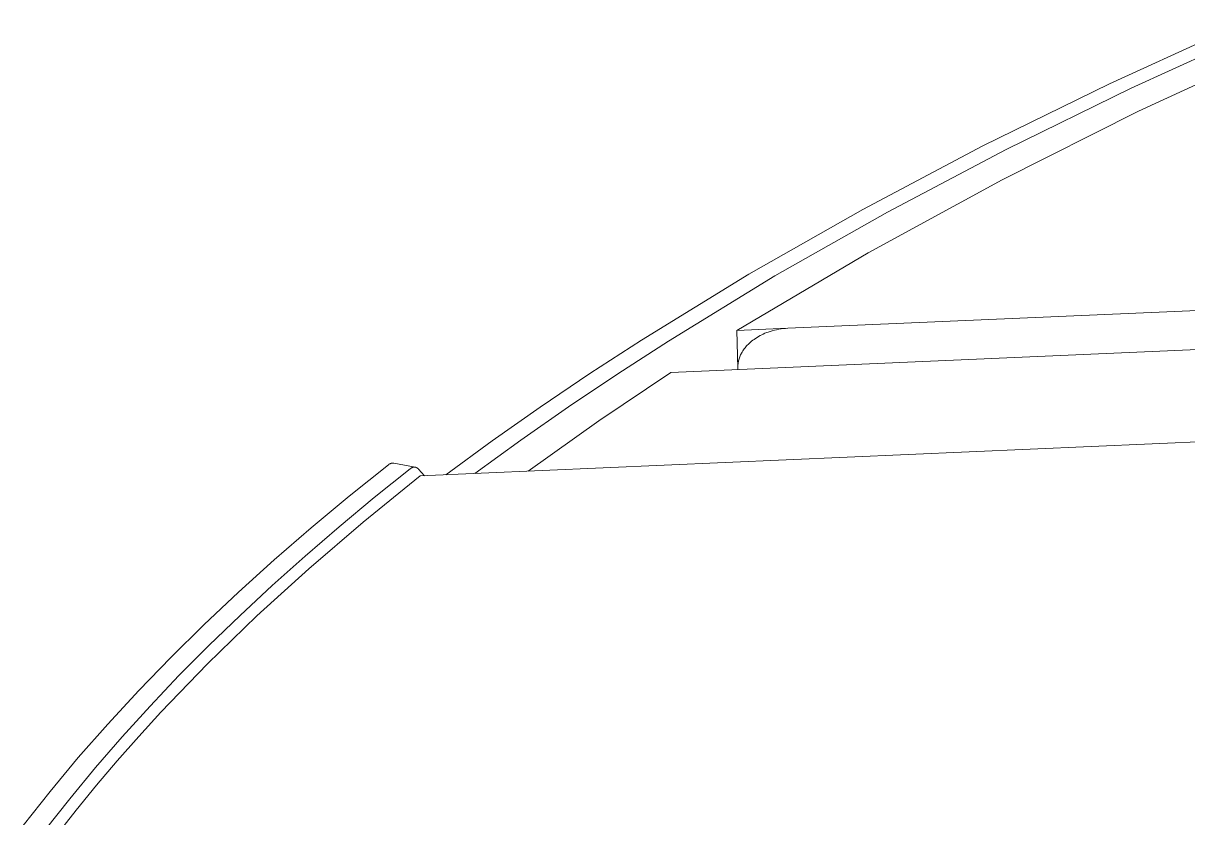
# Model space of a CAD drawing. Header units: millimetres. Extents: x 492 to 7139, y 278 to 5201.
# Drawn here: x 5955.1 to 6087.1, y 2931.3 to 3021.3 of the extents above; entities that cross this region are included whole.
import ezdxf

# ---------------------------------------------------------------- set-up
doc = ezdxf.new("R2010")
doc.units = ezdxf.units.MM
doc.layers.add('ZANO_R', color=7, linetype='Continuous', lineweight=0)

msp = doc.modelspace()

# ---------------------------------------------------------------- linework, layer by layer
at = {"layer": 'ZANO_R'}
for p, q in [((6078.17, 3014.47), (6093.17, 3021.34)), ((6080.64, 3013.97), (6095.44, 3020.74)), ((6097.17, 3018.63), (6081.46, 3011.39)), ((6063.85, 3007.43), (6078.17, 3014.47)), ((6066.49, 3007.03), (6080.64, 3013.97)), ((6081.46, 3011.39), (6066.01, 3003.61)), ((6050.23, 3000.22), (6063.85, 3007.43)), ((6053.03, 2999.93), (6066.49, 3007.03)), ((6066.01, 3003.61), (6050.83, 2995.31)), ((6037.32, 2992.88), (6050.23, 3000.22)), ((6040.27, 2992.69), (6053.03, 2999.93)), ((6041.73, 2986.76), (6251.3, 2995.9)), ((6050.83, 2995.31), (6035.95, 2986.51)), ((6025.13, 2985.4), (6037.32, 2992.88)), ((6028.21, 2985.32), (6040.27, 2992.69)), ((6251.15, 2991.46), (6028.46, 2981.74)), ((6035.95, 2986.51), (6041.73, 2986.76)), ((6036.07, 2982.24), (6035.95, 2986.51)), ((6039.72, 2986.4), (6039.97, 2986.48)), ((6039.97, 2986.48), (6040.21, 2986.54)), ((6040.21, 2986.54), (6040.46, 2986.6)), ((6040.46, 2986.6), (6040.72, 2986.65)), ((6040.72, 2986.65), (6040.97, 2986.69)), ((6040.97, 2986.69), (6041.22, 2986.72)), ((6041.22, 2986.72), (6041.48, 2986.74)), ((6041.48, 2986.74), (6041.73, 2986.76)), ((6019.31, 2981.62), (6025.13, 2985.4)), ((6022.45, 2981.6), (6028.21, 2985.32)), ((6037.36, 2985.05), (6037.49, 2985.17)), ((6037.49, 2985.17), (6037.62, 2985.29)), ((6037.62, 2985.29), (6037.76, 2985.4)), ((6037.76, 2985.4), (6037.9, 2985.5)), ((6037.9, 2985.5), (6038.07, 2985.62)), ((6038.07, 2985.62), (6038.24, 2985.73)), ((6038.24, 2985.73), (6038.41, 2985.83)), ((6038.41, 2985.83), (6038.59, 2985.93)), ((6038.59, 2985.93), (6038.77, 2986.02)), ((6038.77, 2986.02), (6038.95, 2986.11)), ((6038.95, 2986.11), (6039.14, 2986.19)), ((6039.14, 2986.19), (6039.33, 2986.27)), ((6039.33, 2986.27), (6039.52, 2986.34)), ((6039.52, 2986.34), (6039.72, 2986.4)), ((6036.38, 2983.74), (6036.44, 2983.85)), ((6036.44, 2983.85), (6036.49, 2983.95)), ((6036.49, 2983.95), (6036.55, 2984.06)), ((6036.55, 2984.06), (6036.63, 2984.19)), ((6036.55, 2984.06), (6036.55, 2984.06)), ((6036.63, 2984.19), (6036.71, 2984.31)), ((6036.71, 2984.31), (6036.79, 2984.42)), ((6036.79, 2984.42), (6036.88, 2984.54)), ((6036.88, 2984.54), (6036.97, 2984.65)), ((6036.97, 2984.65), (6037.06, 2984.76)), ((6037.06, 2984.76), (6037.14, 2984.84)), ((6037.14, 2984.84), (6037.23, 2984.93)), ((6037.23, 2984.93), (6037.36, 2985.05)), ((6036.07, 2982.52), (6036.08, 2982.6)), ((6036.07, 2982.44), (6036.07, 2982.52)), ((6036.08, 2982.6), (6036.09, 2982.71)), ((6036.09, 2982.72), (6036.1, 2982.81)), ((6036.09, 2982.71), (6036.09, 2982.72)), ((6036.1, 2982.81), (6036.12, 2982.9)), ((6036.12, 2982.9), (6036.13, 2982.99)), ((6036.13, 2982.99), (6036.15, 2983.08)), ((6036.15, 2983.08), (6036.18, 2983.18)), ((6036.18, 2983.18), (6036.21, 2983.29)), ((6036.21, 2983.29), (6036.25, 2983.4)), ((6036.25, 2983.4), (6036.29, 2983.52)), ((6036.29, 2983.52), (6036.34, 2983.63)), ((6036.34, 2983.63), (6036.38, 2983.74)), ((6013.68, 2977.82), (6019.31, 2981.62)), ((6016.87, 2977.85), (6022.45, 2981.6)), ((6028.46, 2981.74), (6020.3, 2976.26)), ((6036.06, 2982.36), (6036.07, 2982.44)), ((6036.07, 2982.07), (6036.07, 2982.24)), ((6250.79, 2980.98), (6000.07, 2970.02)), ((6008.23, 2973.99), (6013.68, 2977.82)), ((6011.47, 2974.08), (6016.87, 2977.85)), ((6020.3, 2976.26), (6012.29, 2970.55)), ((6002.97, 2970.14), (6008.23, 2973.99)), ((6006.26, 2970.29), (6011.47, 2974.08)), ((5992.03, 2967.73), (5996.47, 2971.29)), ((5994.86, 2967.56), (5998.94, 2970.82)), ((5996.47, 2971.29), (5996.49, 2971.31)), ((5996.49, 2971.31), (5996.51, 2971.32)), ((5996.51, 2971.32), (5996.53, 2971.34)), ((5996.53, 2971.34), (5996.55, 2971.35)), ((5996.55, 2971.35), (5996.57, 2971.37)), ((5996.57, 2971.37), (5996.59, 2971.38)), ((5996.59, 2971.38), (5996.62, 2971.39)), ((5996.62, 2971.39), (5996.64, 2971.4)), ((5996.64, 2971.4), (5996.66, 2971.41)), ((5996.66, 2971.41), (5996.69, 2971.42)), ((5996.69, 2971.42), (5996.71, 2971.43)), ((5996.71, 2971.43), (5996.73, 2971.44)), ((5996.73, 2971.44), (5996.76, 2971.45)), ((5996.76, 2971.45), (5996.78, 2971.46)), ((5996.78, 2971.46), (5996.81, 2971.46)), ((5996.81, 2971.46), (5996.83, 2971.47)), ((5996.83, 2971.47), (5996.86, 2971.47)), ((5996.86, 2971.47), (5996.88, 2971.48)), ((5996.88, 2971.48), (5996.91, 2971.48)), ((5996.91, 2971.48), (5996.93, 2971.48)), ((5996.93, 2971.48), (5996.96, 2971.48)), ((5996.96, 2971.48), (5996.98, 2971.48)), ((5996.98, 2971.48), (5997.01, 2971.48)), ((5997.01, 2971.48), (5997.03, 2971.48)), ((5997.03, 2971.48), (5997.06, 2971.48)), ((5997.06, 2971.48), (5999.5, 2971.01)), ((5998.94, 2970.82), (5998.96, 2970.84)), ((5998.96, 2970.84), (5998.97, 2970.85)), ((5998.97, 2970.85), (5998.99, 2970.87)), ((5998.99, 2970.87), (5999.01, 2970.88)), ((5999.01, 2970.88), (5999.02, 2970.9)), ((5999.02, 2970.9), (5999.04, 2970.91)), ((5999.04, 2970.91), (5999.06, 2970.92)), ((5999.06, 2970.92), (5999.08, 2970.93)), ((5999.08, 2970.93), (5999.1, 2970.94)), ((5999.1, 2970.94), (5999.12, 2970.95)), ((5999.12, 2970.95), (5999.13, 2970.96)), ((5999.13, 2970.96), (5999.15, 2970.97)), ((5999.15, 2970.97), (5999.17, 2970.98)), ((5999.17, 2970.98), (5999.2, 2970.99)), ((5999.2, 2970.99), (5999.22, 2970.99)), ((5999.22, 2970.99), (5999.24, 2971)), ((5999.24, 2971), (5999.26, 2971.01)), ((5999.26, 2971.01), (5999.28, 2971.01)), ((5999.28, 2971.01), (5999.3, 2971.01)), ((5999.3, 2971.01), (5999.32, 2971.02)), ((5999.32, 2971.02), (5999.34, 2971.02)), ((5999.34, 2971.02), (5999.37, 2971.02)), ((5999.37, 2971.02), (5999.39, 2971.02)), ((5999.39, 2971.02), (5999.41, 2971.02)), ((5999.41, 2971.02), (5999.43, 2971.02)), ((5999.43, 2971.02), (5999.45, 2971.02)), ((5999.45, 2971.02), (5999.47, 2971.02)), ((5999.47, 2971.02), (5999.5, 2971.01)), ((5999.5, 2971.01), (5999.52, 2971.01)), ((5999.52, 2971.01), (5999.54, 2971.01)), ((5999.54, 2971.01), (5999.56, 2971)), ((5999.56, 2971), (5999.58, 2970.99)), ((5999.58, 2970.99), (5999.6, 2970.99)), ((5999.6, 2970.99), (5999.62, 2970.98)), ((5999.62, 2970.98), (5999.64, 2970.97)), ((5999.64, 2970.97), (5999.66, 2970.96)), ((5999.66, 2970.96), (5999.68, 2970.95)), ((5999.68, 2970.95), (5999.7, 2970.94)), ((5999.7, 2970.94), (5999.72, 2970.93)), ((5999.72, 2970.93), (5999.74, 2970.92)), ((5999.74, 2970.92), (5999.76, 2970.91)), ((5999.76, 2970.91), (5999.77, 2970.9)), ((5999.77, 2970.9), (5999.79, 2970.88)), ((5999.79, 2970.88), (5999.81, 2970.87)), ((5999.81, 2970.87), (5999.82, 2970.86)), ((5999.82, 2970.86), (5999.84, 2970.84)), ((5999.84, 2970.84), (5999.86, 2970.83)), ((5999.86, 2970.83), (5999.87, 2970.81)), ((5999.87, 2970.81), (5999.88, 2970.79)), ((5999.88, 2970.79), (6000.56, 2970.04)), ((6000.07, 2970.02), (5993.61, 2964.8)), ((5987.71, 2964.14), (5992.03, 2967.73)), ((5990.89, 2964.27), (5994.86, 2967.56)), ((5983.53, 2960.51), (5987.71, 2964.14)), ((5987.03, 2960.94), (5990.89, 2964.27)), ((5993.61, 2964.8), (5987.44, 2959.51)), ((5979.48, 2956.85), (5983.53, 2960.51)), ((5983.28, 2957.59), (5987.03, 2960.94)), ((5987.44, 2959.51), (5981.55, 2954.15)), ((5979.65, 2954.21), (5983.28, 2957.59)), ((5975.56, 2953.15), (5979.48, 2956.85)), ((5981.55, 2954.15), (5975.97, 2948.73)), ((5976.13, 2950.81), (5979.65, 2954.21)), ((5971.79, 2949.43), (5975.56, 2953.15)), ((5972.73, 2947.38), (5976.13, 2950.81)), ((5968.16, 2945.68), (5971.79, 2949.43)), ((5975.97, 2948.73), (5970.69, 2943.26)), ((5969.45, 2943.92), (5972.73, 2947.38)), ((5964.67, 2941.9), (5968.16, 2945.68)), ((5966.3, 2940.45), (5969.45, 2943.92)), ((5970.69, 2943.26), (5968.17, 2940.5)), ((5961.32, 2938.09), (5964.67, 2941.9)), ((5963.27, 2936.95), (5966.3, 2940.45)), ((5968.17, 2940.5), (5965.73, 2937.73)), ((5958.13, 2934.26), (5961.32, 2938.09)), ((5965.73, 2937.73), (5963.37, 2934.95)), ((5960.36, 2933.43), (5963.27, 2936.95)), ((5955.08, 2930.4), (5958.13, 2934.26)), ((5963.37, 2934.95), (5961.08, 2932.15)), ((5957.58, 2929.89), (5960.36, 2933.43)), ((5961.08, 2932.15), (5958.88, 2929.34))]:
    msp.add_line(p, q, dxfattribs=at)

doc.saveas('drawing.dxf')
